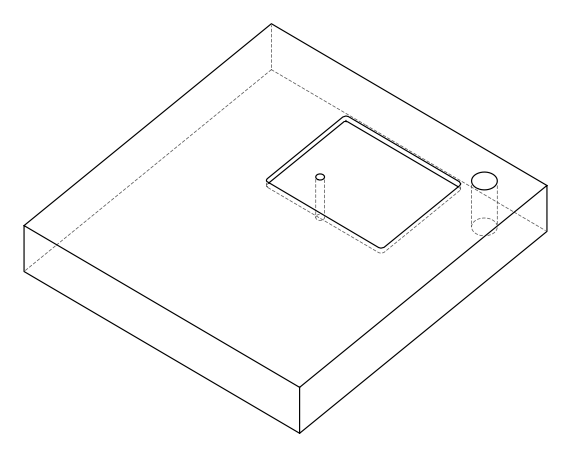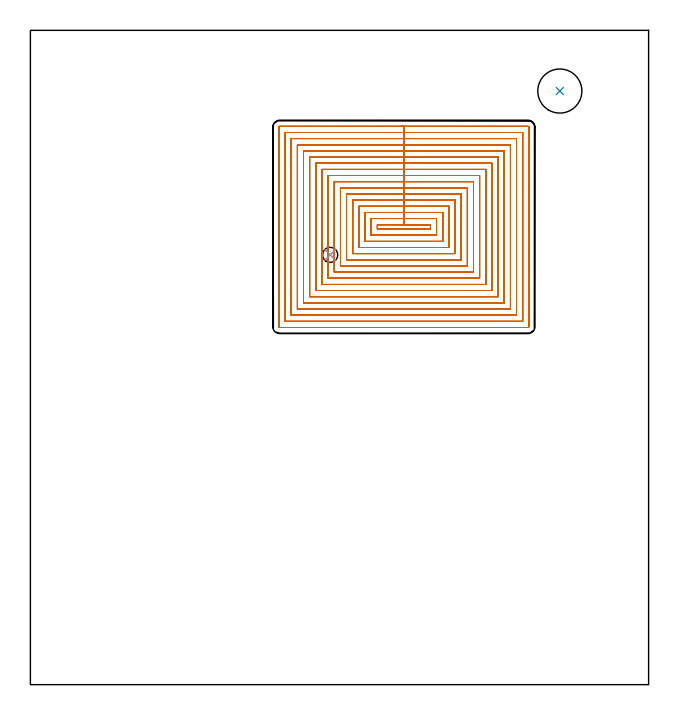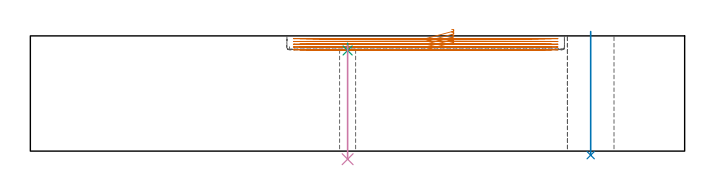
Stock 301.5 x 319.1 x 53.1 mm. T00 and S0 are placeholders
(PLAN: 4 operations, 3 tool changes, 43.5 min)
(1 MILL_RECTANGULAR_POCKET | POCKET_RECTANGULAR_STRAIGHT | NXT0201_002 | Follow Part, ap 1.5, ae 75% | 43 min | 85029 mm3)
(2 INDEXABLE_INSERT_DRILL_THROUGH_HOLE_FROM_SOLID | STEP1HOLE | NXT0302_014 | 0.23 min | 19261 mm3)
(3 SPOT_DRILL | STEP1HOLE_1 | NXT0321_9005460120000 | 0.03 min | 4 mm3)
(4 DRILL_THROUGH_HOLE_INTO_CENTER | STEP1HOLE_1 | UGT0301_194 | 0.21 min | 1994 mm3)
(TOOL NXT0201_002 | ENDMILL 6mm [R216.24-06050CBC13P 1620] | D6 R1 FL13 Z4)
(TOOL NXT0302_014 | Index. Insert Drill 21.5mm [880-D2150L25-03] | D21.5 PA176 FL65 Z2)
(TOOL NXT0321_9005460120000 | NC Spot Drill, 142deg, 12mm, Carbide, Uncoated | D12 PA142 FL30 Z2)
(TOOL UGT0301_194 | Twist Drill 7.4 mm | D7.4 PA118 FL66 Z2)
(OP 1 MILL_RECTANGULAR_POCKET)
G17 G21 G94 G90
T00 M6
G54
G17 G0 G90 X194.177 Y222.2 S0 M3
G43 Z63.1 H1
Z56.1
G94 G1 X195.1 Z55.853 F250.
Y224.3 Z55.29
X182.15 Z51.82
X169.2 F500.
Y222.2
X195.1
Y224.3
X182.15
Y227.3
X166.2
Y219.2
X198.1
Y227.3
X182.15
Y230.3
X163.2
Y216.2
X201.1
Y230.3
X182.15
Y233.3
X160.2
Y213.2
X204.1
Y233.3
X182.15
Y236.3
X157.2
Y210.2
X207.1
Y236.3
X182.15
Y239.3
X154.2
Y207.2
X210.1
Y239.3
X182.15
Y242.3
X151.2
Y204.2
X213.1
Y242.3
X182.15
Y245.3
X148.2
Y201.2
X216.1
Y245.3
X182.15
Y248.3
X145.2
Y198.2
X219.1
Y248.3
X182.15
Y251.3
X142.2
Y195.2
X222.1
Y251.3
X182.15
Y254.3
X139.2
Y192.2
X225.1
Y254.3
X182.15
Y257.3
X136.2
Y189.2
X228.1
Y257.3
X182.15
Y260.3
X133.2
Y186.2
X231.1
Y260.3
X182.15
Y263.3
X130.2
Y183.2
X234.1
Y263.3
X182.15
Y266.3
X127.2
Y180.2
X237.1
Y266.3
X182.15
Y269.3
X124.2
Y177.2
X240.1
Y269.3
X182.15
Y272.3
X121.6
G3 X121.2 Y271.9 R0.4
G1 Y174.6
G3 X121.6 Y174.2 R0.4
G1 X242.7
G3 X243.1 Y174.6 R0.4
G1 Y271.9
G3 X242.7 Y272.3 R0.4
G1 X182.15
X181.15
G0 X194.177 Y222.2 Z54.82
G1 X195.1 Z54.573 F250.
Y224.3 Z54.01
X182.15 Z50.54
X169.2 F500.
Y222.2
X195.1
Y224.3
X182.15
Y227.3
X166.2
Y219.2
X198.1
Y227.3
X182.15
Y230.3
X163.2
Y216.2
X201.1
Y230.3
X182.15
Y233.3
X160.2
Y213.2
X204.1
Y233.3
X182.15
Y236.3
X157.2
Y210.2
X207.1
Y236.3
X182.15
Y239.3
X154.2
Y207.2
X210.1
Y239.3
X182.15
Y242.3
X151.2
Y204.2
X213.1
Y242.3
X182.15
Y245.3
X148.2
Y201.2
X216.1
Y245.3
X182.15
Y248.3
X145.2
Y198.2
X219.1
Y248.3
X182.15
Y251.3
X142.2
Y195.2
X222.1
Y251.3
X182.15
Y254.3
X139.2
Y192.2
X225.1
Y254.3
X182.15
Y257.3
X136.2
Y189.2
X228.1
Y257.3
X182.15
Y260.3
X133.2
Y186.2
X231.1
Y260.3
X182.15
Y263.3
X130.2
Y183.2
X234.1
Y263.3
X182.15
Y266.3
X127.2
Y180.2
X237.1
Y266.3
X182.15
Y269.3
X124.2
Y177.2
X240.1
Y269.3
X182.15
Y272.3
X121.6
G3 X121.2 Y271.9 R0.4
G1 Y174.6
G3 X121.6 Y174.2 R0.4
G1 X242.7
G3 X243.1 Y174.6 R0.4
G1 Y271.9
G3 X242.7 Y272.3 R0.4
G1 X182.15
X181.15
G0 X194.177 Y222.2 Z53.54
G1 X195.1 Z53.293 F250.
Y224.3 Z52.73
X182.15 Z49.26
X169.2 F500.
Y222.2
X195.1
Y224.3
X182.15
Y227.3
X166.2
Y219.2
X198.1
Y227.3
X182.15
Y230.3
X163.2
Y216.2
X201.1
Y230.3
X182.15
Y233.3
X160.2
Y213.2
X204.1
Y233.3
X182.15
Y236.3
X157.2
Y210.2
X207.1
Y236.3
X182.15
Y239.3
X154.2
Y207.2
X210.1
Y239.3
X182.15
Y242.3
X151.2
Y204.2
X213.1
Y242.3
X182.15
Y245.3
X148.2
Y201.2
X216.1
Y245.3
X182.15
Y248.3
X145.2
Y198.2
X219.1
Y248.3
X182.15
Y251.3
X142.2
Y195.2
X222.1
Y251.3
X182.15
Y254.3
X139.2
Y192.2
X225.1
Y254.3
X182.15
Y257.3
X136.2
Y189.2
X228.1
Y257.3
X182.15
Y260.3
X133.2
Y186.2
X231.1
Y260.3
X182.15
Y263.3
X130.2
Y183.2
X234.1
Y263.3
X182.15
Y266.3
X127.2
Y180.2
X237.1
Y266.3
X182.15
Y269.3
X124.2
Y177.2
X240.1
Y269.3
X182.15
Y272.3
X121.6
G3 X121.2 Y271.9 R0.4
G1 Y174.6
G3 X121.6 Y174.2 R0.4
G1 X242.7
G3 X243.1 Y174.6 R0.4
G1 Y271.9
G3 X242.7 Y272.3 R0.4
G1 X182.15
X181.15
G0 X194.177 Y222.2 Z52.26
G1 X195.1 Z52.013 F250.
Y224.3 Z51.45
X182.15 Z47.98
X169.2 F500.
Y222.2
X195.1
Y224.3
X182.15
Y227.3
X166.2
Y219.2
X198.1
Y227.3
X182.15
Y230.3
X163.2
Y216.2
X201.1
Y230.3
X182.15
Y233.3
X160.2
Y213.2
X204.1
Y233.3
X182.15
Y236.3
X157.2
Y210.2
X207.1
Y236.3
X182.15
Y239.3
X154.2
Y207.2
X210.1
Y239.3
X182.15
Y242.3
X151.2
Y204.2
X213.1
Y242.3
X182.15
Y245.3
X148.2
Y201.2
X216.1
Y245.3
X182.15
Y248.3
X145.2
Y198.2
X219.1
Y248.3
X182.15
Y251.3
X142.2
Y195.2
X222.1
Y251.3
X182.15
Y254.3
X139.2
Y192.2
X225.1
Y254.3
X182.15
Y257.3
X136.2
Y189.2
X228.1
Y257.3
X182.15
Y260.3
X133.2
Y186.2
X231.1
Y260.3
X182.15
Y263.3
X130.2
Y183.2
X234.1
Y263.3
X182.15
Y266.3
X127.2
Y180.2
X237.1
Y266.3
X182.15
Y269.3
X124.2
Y177.2
X240.1
Y269.3
X182.15
Y272.3
X121.6
G3 X121.2 Y271.9 R0.4
G1 Y174.6
G3 X121.6 Y174.2 R0.4
G1 X242.7
G3 X243.1 Y174.6 R0.4
G1 Y271.9
G3 X242.7 Y272.3 R0.4
G1 X182.15
X181.15
G0 X194.177 Y222.2 Z50.98
G1 X195.1 Z50.733 F250.
Y224.3 Z50.17
X182.15 Z46.7
X169.2 F500.
Y222.2
X195.1
Y224.3
X182.15
Y227.3
X166.2
Y219.2
X198.1
Y227.3
X182.15
Y230.3
X163.2
Y216.2
X201.1
Y230.3
X182.15
Y233.3
X160.2
Y213.2
X204.1
Y233.3
X182.15
Y236.3
X157.2
Y210.2
X207.1
Y236.3
X182.15
Y239.3
X154.2
Y207.2
X210.1
Y239.3
X182.15
Y242.3
X151.2
Y204.2
X213.1
Y242.3
X182.15
Y245.3
X148.2
Y201.2
X216.1
Y245.3
X182.15
Y248.3
X145.2
Y198.2
X219.1
Y248.3
X182.15
Y251.3
X142.2
Y195.2
X222.1
Y251.3
X182.15
Y254.3
X139.2
Y192.2
X225.1
Y254.3
X182.15
Y257.3
X136.2
Y189.2
X228.1
Y257.3
X182.15
Y260.3
X133.2
Y186.2
X231.1
Y260.3
X182.15
Y263.3
X130.2
Y183.2
X234.1
Y263.3
X182.15
Y266.3
X127.2
Y180.2
X237.1
Y266.3
X182.15
Y269.3
X124.2
Y177.2
X240.1
Y269.3
X182.15
Y272.3
X121.6
G3 X121.2 Y271.9 R0.4
G1 Y174.6
G3 X121.6 Y174.2 R0.4
G1 X242.7
G3 X243.1 Y174.6 R0.4
G1 Y271.9
G3 X242.7 Y272.3 R0.4
G1 X182.15
X181.15
G0 Z63.1
M5
M2
(OP 2 INDEXABLE_INSERT_DRILL_THROUGH_HOLE_FROM_SOLID)
G17 G21 G94 G90
T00 M6
G54
G17 G0 G90 X258.2 Y289.5 S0 M3
G43 Z63.1 H1
G94 G81 G98 Z-1.875 F250. R55.1
G80
M5
M2
(OP 3 SPOT_DRILL)
G17 G21 G94 G90
T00 M6
G54
G17 G0 G90 X146.2 Y209.6 S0 M3
G43 Z63.1 H0
G94 G81 G98 Z46.381 F250. R49.7
G80
M5
M2
(OP 4 DRILL_THROUGH_HOLE_INTO_CENTER)
G17 G21 G94 G90
T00 M6
G54
G17 G0 G90 X146.2 Y209.6 S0 M3
G43 Z63.1 H0
G94 G73 G98 Z-3.723 F250. Q7.203 R48.7
G80
M5
M2
